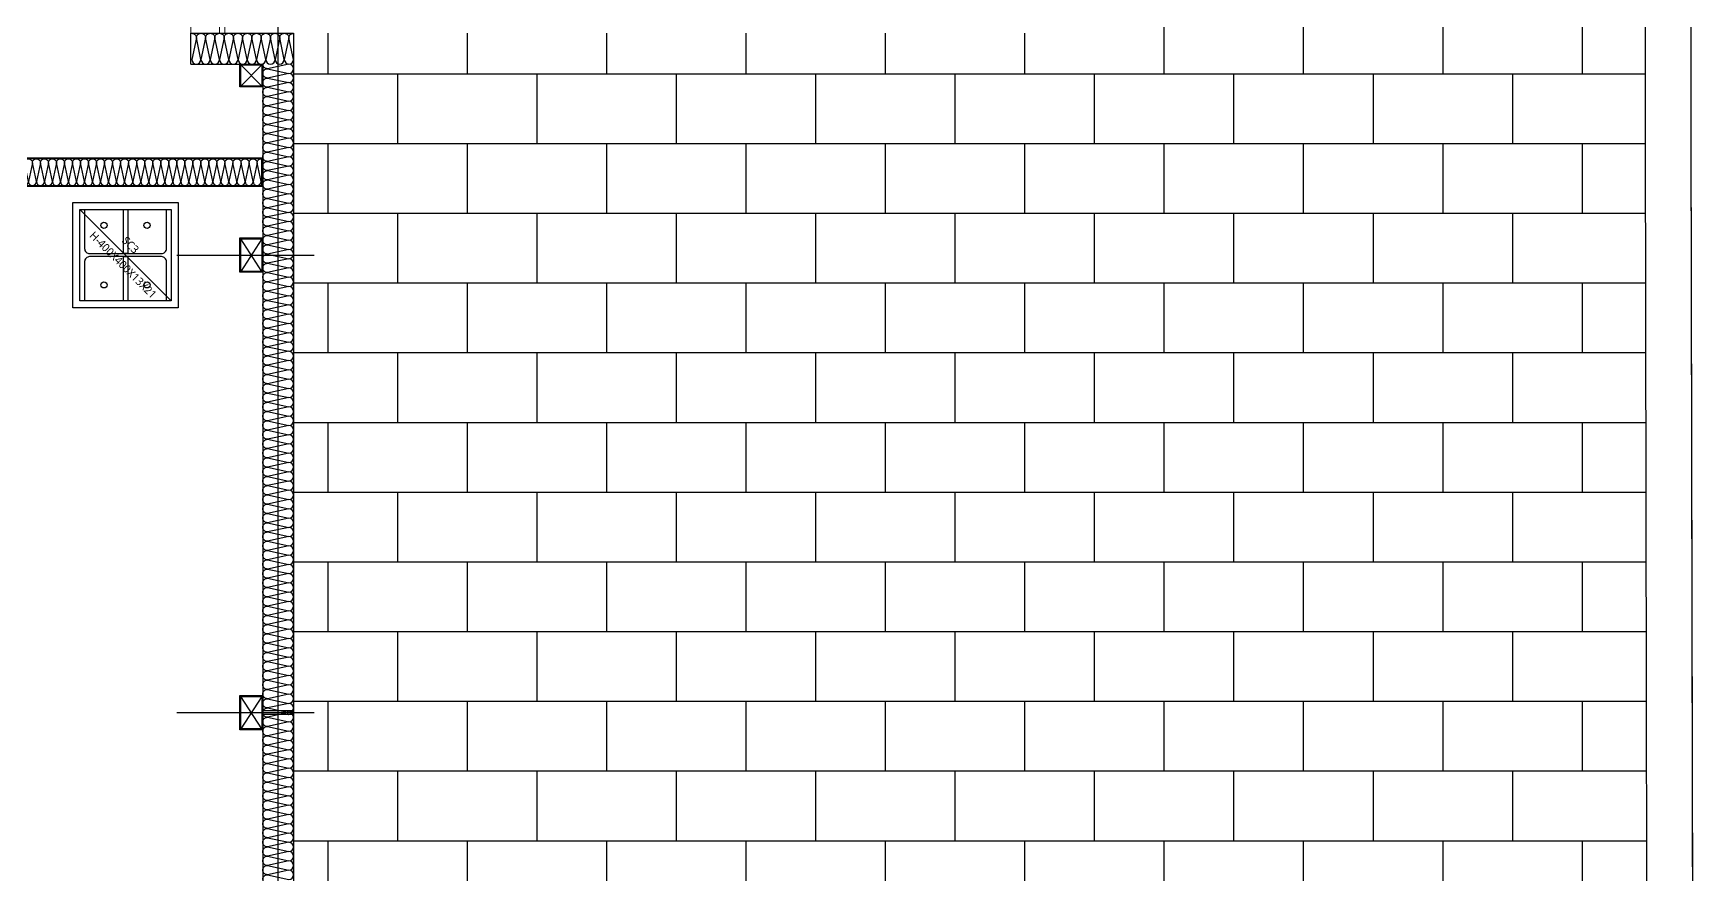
# Model space of a CAD drawing. Header units: millimetres. Extents: x 9 to 147, y 4 to 115.
# Drawn here: x 112.1 to 119.36, y 53.19 to 56.87 of the extents above; entities that cross this region are included whole.
import ezdxf
from ezdxf.enums import TextEntityAlignment as Align
from ezdxf.xclip import XClip

# ---------------------------------------------------------------- set-up
doc = ezdxf.new("R2010")
doc.units = ezdxf.units.MM
doc.header["$LTSCALE"] = 200
doc.linetypes.add('XR-PLAN$0$AUDIT_I_190801151318-2', pattern=[0])
doc.layers.get('DEFPOINTS').update_dxf_attribs({"color": 137})
doc.layers.add('AREA', color=30, linetype='Continuous', plot=False)
for name, color, linetype in [('XR-PLAN$0$09GIRDER', 252, 'Continuous'), ('XR-PLAN$0$6land', 252, 'XR-PLAN$0$AUDIT_I_190801151318-2'), ('XR-PLAN$0$AA-WAXM-FRAM', 252, 'Continuous'), ('XR-PLAN$0$ELE-4', 252, 'Continuous'), ('XR-PLAN$0$ELE-6', 252, 'Continuous'), ('XR-PLAN$0$HAT', 252, 'Continuous'), ('XR-PLAN$0$HAT-BRICK', 252, 'Continuous'), ('XR-PLAN$0$HAT-INS', 252, 'Continuous'), ('XR-PLAN$0$Panel', 252, 'Continuous'), ('XR-PLAN$0$STEEL BASE', 252, 'Continuous'), ('XR-PLAN$0$메탈판넬-2', 252, 'Continuous'), ('XR-PLAN$0$방화', 252, 'Continuous'), ('XR-현황측량도$0$경계석(33)', 252, 'Continuous')]:
    doc.layers.add(name, color=color, linetype=linetype)
doc.layers.add('XR-PLAN$0$WIN', color=252, linetype='Continuous', lineweight=0)
doc.styles.add('XR-PLAN$0$스타일1', font='MALGUN_0.TTF')

# ---------------------------------------------------------------- blocks, each defined once
blk = doc.blocks.new('XR-현황측량도')
at = {"layer": 'XR-현황측량도$0$경계석(33)'}
blk.add_lwpolyline([(143027.2, 74043.6), (151689.9, 74037.3), (154882.8, 74051.1), (162788.9, 74142.4), (171654.6, 74151.5), (178947.9, 74224.2), (185441.1, 74257.7), (186411.9, 74404.5), (193068.5, 76971.8, 0.271364), (196517.3, 81929.2), (196869.6, 86053.4), (196858.7, 91789.3), (196871.2, 109951.5), (196867, 116558.1), (196605.1, 121600.6), (196792.5, 126063.1), (196775.4, 130633.2), (196750.4, 139290.1), (196674.2, 147914.3), (194521.9, 154575.8)], format="xyb", dxfattribs=at)
blk = doc.blocks.new('*U93')
at = {"layer": 'XR-PLAN$0$HAT-INS'}
for points in [[(-9174.1, 0, -0.414214), (-9189.1, 15), (-9174.1, 85, 1), (-9204.1, 85), (-9189.1, 15, -0.414214), (-9204.1, 0, 0.414214)], [(-9144.1, 0, -0.414214), (-9159.1, 15), (-9144.1, 85, 1), (-9174.1, 85), (-9159.1, 15, -0.414214), (-9174.1, 0, 0.414214)], [(-9114.1, 0, -0.414214), (-9129.1, 15), (-9114.1, 85, 1), (-9144.1, 85), (-9129.1, 15, -0.414214), (-9144.1, 0, 0.414214)], [(-9084.1, 0, -0.414214), (-9099.1, 15), (-9084.1, 85, 1), (-9114.1, 85), (-9099.1, 15, -0.414214), (-9114.1, 0, 0.414214)], [(-9054.1, 0, -0.414214), (-9069.1, 15), (-9054.1, 85, 1), (-9084.1, 85), (-9069.1, 15, -0.414214), (-9084.1, 0, 0.414214)], [(-9024.1, 0, -0.414214), (-9039.1, 15), (-9024.1, 85, 1), (-9054.1, 85), (-9039.1, 15, -0.414214), (-9054.1, 0, 0.414214)], [(-8994.1, 0, -0.414214), (-9009.1, 15), (-8994.1, 85, 1), (-9024.1, 85), (-9009.1, 15, -0.414214), (-9024.1, 0, 0.414214)], [(-8964.1, 0, -0.414214), (-8979.1, 15), (-8964.1, 85, 1), (-8994.1, 85), (-8979.1, 15, -0.414214), (-8994.1, 0, 0.414214)], [(-8934.1, 0, -0.414214), (-8949.1, 15), (-8934.1, 85, 1), (-8964.1, 85), (-8949.1, 15, -0.414214), (-8964.1, 0, 0.414214)], [(-8904.1, 0, -0.414214), (-8919.1, 15), (-8904.1, 85, 1), (-8934.1, 85), (-8919.1, 15, -0.414214), (-8934.1, 0, 0.414214)], [(-8874.1, 0, -0.414214), (-8889.1, 15), (-8874.1, 85, 1), (-8904.1, 85), (-8889.1, 15, -0.414214), (-8904.1, 0, 0.414214)], [(-8844.1, 0, -0.414214), (-8859.1, 15), (-8844.1, 85, 1), (-8874.1, 85), (-8859.1, 15, -0.414214), (-8874.1, 0, 0.414214)], [(-8814.1, 0, -0.414214), (-8829.1, 15), (-8814.1, 85, 1), (-8844.1, 85), (-8829.1, 15, -0.414214), (-8844.1, 0, 0.414214)], [(-8784.1, 0, -0.414214), (-8799.1, 15), (-8784.1, 85, 1), (-8814.1, 85), (-8799.1, 15, -0.414214), (-8814.1, 0, 0.414214)], [(-8754.1, 0, -0.414214), (-8769.1, 15), (-8754.1, 85, 1), (-8784.1, 85), (-8769.1, 15, -0.414214), (-8784.1, 0, 0.414214)], [(-8724.1, 0, -0.414214), (-8739.1, 15), (-8724.1, 85, 1), (-8754.1, 85), (-8739.1, 15, -0.414214), (-8754.1, 0, 0.414214)], [(-8694.1, 0, -0.414214), (-8709.1, 15), (-8694.1, 85, 1), (-8724.1, 85), (-8709.1, 15, -0.414214), (-8724.1, 0, 0.414214)], [(-8664.1, 0, -0.414214), (-8679.1, 15), (-8664.1, 85, 1), (-8694.1, 85), (-8679.1, 15, -0.414214), (-8694.1, 0, 0.414214)], [(-8634.1, 0, -0.414214), (-8649.1, 15), (-8634.1, 85, 1), (-8664.1, 85), (-8649.1, 15, -0.414214), (-8664.1, 0, 0.414214)], [(-8604.1, 0, -0.414214), (-8619.1, 15), (-8604.1, 85, 1), (-8634.1, 85), (-8619.1, 15, -0.414214), (-8634.1, 0, 0.414214)], [(-8574.1, 0, -0.414214), (-8589.1, 15), (-8574.1, 85, 1), (-8604.1, 85), (-8589.1, 15, -0.414214), (-8604.1, 0, 0.414214)], [(-8544.1, 0, -0.414214), (-8559.1, 15), (-8544.1, 85, 1), (-8574.1, 85), (-8559.1, 15, -0.414214), (-8574.1, 0, 0.414214)], [(-8514.1, 0, -0.414214), (-8529.1, 15), (-8514.1, 85, 1), (-8544.1, 85), (-8529.1, 15, -0.414214), (-8544.1, 0, 0.414214)], [(-8484.1, 0, -0.414214), (-8499.1, 15), (-8484.1, 85, 1), (-8514.1, 85), (-8499.1, 15, -0.414214), (-8514.1, 0, 0.414214)], [(-8454.1, 0, -0.414214), (-8469.1, 15), (-8454.1, 85, 1), (-8484.1, 85), (-8469.1, 15, -0.414214), (-8484.1, 0, 0.414214)], [(-8424.1, 0, -0.414214), (-8439.1, 15), (-8424.1, 85, 1), (-8454.1, 85), (-8439.1, 15, -0.414214), (-8454.1, 0, 0.414214)], [(-8394.1, 0, -0.414214), (-8409.1, 15), (-8394.1, 85, 1), (-8424.1, 85), (-8409.1, 15, -0.414214), (-8424.1, 0, 0.414214)], [(-8364.1, 0, -0.414214), (-8379.1, 15), (-8364.1, 85, 1), (-8394.1, 85), (-8379.1, 15, -0.414214), (-8394.1, 0, 0.414214)], [(-8334.1, 0, -0.414214), (-8349.1, 15), (-8334.1, 85, 1), (-8364.1, 85), (-8349.1, 15, -0.414214), (-8364.1, 0, 0.414214)], [(-8304.1, 0, -0.414214), (-8319.1, 15), (-8304.1, 85, 1), (-8334.1, 85), (-8319.1, 15, -0.414214), (-8334.1, 0, 0.414214)], [(-8274.1, 0, -0.414214), (-8289.1, 15), (-8274.1, 85, 1), (-8304.1, 85), (-8289.1, 15, -0.414214), (-8304.1, 0, 0.414214)], [(-8244.1, 0, -0.414214), (-8259.1, 15), (-8244.1, 85, 1), (-8274.1, 85), (-8259.1, 15, -0.414214), (-8274.1, 0, 0.414214)], [(-8214.1, 0, -0.414214), (-8229.1, 15), (-8214.1, 85, 1), (-8244.1, 85), (-8229.1, 15, -0.414214), (-8244.1, 0, 0.414214)], [(-8184.1, 0, -0.414214), (-8199.1, 15), (-8184.1, 85, 1), (-8214.1, 85), (-8199.1, 15, -0.414214), (-8214.1, 0, 0.414214)], [(-8154.1, 0, -0.414214), (-8169.1, 15), (-8154.1, 85, 1), (-8184.1, 85), (-8169.1, 15, -0.414214), (-8184.1, 0, 0.414214)], [(-8124.1, 0, -0.414214), (-8139.1, 15), (-8124.1, 85, 1), (-8154.1, 85), (-8139.1, 15, -0.414214), (-8154.1, 0, 0.414214)], [(-8094.1, 0, -0.414214), (-8109.1, 15), (-8094.1, 85, 1), (-8124.1, 85), (-8109.1, 15, -0.414214), (-8124.1, 0, 0.414214)], [(-8064.1, 0, -0.414214), (-8079.1, 15), (-8064.1, 85, 1), (-8094.1, 85), (-8079.1, 15, -0.414214), (-8094.1, 0, 0.414214)], [(-8034.1, 0, -0.414214), (-8049.1, 15), (-8034.1, 85, 1), (-8064.1, 85), (-8049.1, 15, -0.414214), (-8064.1, 0, 0.414214)], [(-8004.1, 0, -0.414214), (-8019.1, 15), (-8004.1, 85, 1), (-8034.1, 85), (-8019.1, 15, -0.414214), (-8034.1, 0, 0.414214)], [(-7974.1, 0, -0.414214), (-7989.1, 15), (-7974.1, 85, 1), (-8004.1, 85), (-7989.1, 15, -0.414214), (-8004.1, 0, 0.414214)], [(-7944.1, 0, -0.414214), (-7959.1, 15), (-7944.1, 85, 1), (-7974.1, 85), (-7959.1, 15, -0.414214), (-7974.1, 0, 0.414214)], [(-7914.1, 0, -0.414214), (-7929.1, 15), (-7914.1, 85, 1), (-7944.1, 85), (-7929.1, 15, -0.414214), (-7944.1, 0, 0.414214)], [(-7884.1, 0, -0.414214), (-7899.1, 15), (-7884.1, 85, 1), (-7914.1, 85), (-7899.1, 15, -0.414214), (-7914.1, 0, 0.414214)], [(-7854.1, 0, -0.414214), (-7869.1, 15), (-7854.1, 85, 1), (-7884.1, 85), (-7869.1, 15, -0.414214), (-7884.1, 0, 0.414214)], [(-7824.1, 0, -0.414214), (-7839.1, 15), (-7824.1, 85, 1), (-7854.1, 85), (-7839.1, 15, -0.414214), (-7854.1, 0, 0.414214)], [(-7794.1, 0, -0.414214), (-7809.1, 15), (-7794.1, 85, 1), (-7824.1, 85), (-7809.1, 15, -0.414214), (-7824.1, 0, 0.414214)], [(-7764.1, 0, -0.414214), (-7779.1, 15), (-7764.1, 85, 1), (-7794.1, 85), (-7779.1, 15, -0.414214), (-7794.1, 0, 0.414214)], [(-7734.1, 0, -0.414214), (-7749.1, 15), (-7734.1, 85, 1), (-7764.1, 85), (-7749.1, 15, -0.414214), (-7764.1, 0, 0.414214)], [(-7704.1, 0, -0.414214), (-7719.1, 15), (-7704.1, 85, 1), (-7734.1, 85), (-7719.1, 15, -0.414214), (-7734.1, 0, 0.414214)], [(-7674.1, 0, -0.414214), (-7689.1, 15), (-7674.1, 85, 1), (-7704.1, 85), (-7689.1, 15, -0.414214), (-7704.1, 0, 0.414214)], [(-7644.1, 0, -0.414214), (-7659.1, 15), (-7644.1, 85, 1), (-7674.1, 85), (-7659.1, 15, -0.414214), (-7674.1, 0, 0.414214)], [(-7614.1, 0, -0.414214), (-7629.1, 15), (-7614.1, 85, 1), (-7644.1, 85), (-7629.1, 15, -0.414214), (-7644.1, 0, 0.414214)], [(-7584.1, 0, -0.414214), (-7599.1, 15), (-7584.1, 85, 1), (-7614.1, 85), (-7599.1, 15, -0.414214), (-7614.1, 0, 0.414214)], [(-7554.1, 0, -0.414214), (-7569.1, 15), (-7554.1, 85, 1), (-7584.1, 85), (-7569.1, 15, -0.414214), (-7584.1, 0, 0.414214)], [(-7524.1, 0, -0.414214), (-7539.1, 15), (-7524.1, 85, 1), (-7554.1, 85), (-7539.1, 15, -0.414214), (-7554.1, 0, 0.414214)], [(-7494.1, 0, -0.414214), (-7509.1, 15), (-7494.1, 85, 1), (-7524.1, 85), (-7509.1, 15, -0.414214), (-7524.1, 0, 0.414214)], [(-7464.1, 0, -0.414214), (-7479.1, 15), (-7464.1, 85, 1), (-7494.1, 85), (-7479.1, 15, -0.414214), (-7494.1, 0, 0.414214)], [(-7434.1, 0, -0.414214), (-7449.1, 15), (-7434.1, 85, 1), (-7464.1, 85), (-7449.1, 15, -0.414214), (-7464.1, 0, 0.414214)], [(-7404.1, 0, -0.414214), (-7419.1, 15), (-7404.1, 85, 1), (-7434.1, 85), (-7419.1, 15, -0.414214), (-7434.1, 0, 0.414214)], [(-7374.1, 0, -0.414214), (-7389.1, 15), (-7374.1, 85, 1), (-7404.1, 85), (-7389.1, 15, -0.414214), (-7404.1, 0, 0.414214)], [(-7344.1, 0, -0.414214), (-7359.1, 15), (-7344.1, 85, 1), (-7374.1, 85), (-7359.1, 15, -0.414214), (-7374.1, 0, 0.414214)], [(-7314.1, 0, -0.414214), (-7329.1, 15), (-7314.1, 85, 1), (-7344.1, 85), (-7329.1, 15, -0.414214), (-7344.1, 0, 0.414214)], [(-7284.1, 0, -0.414214), (-7299.1, 15), (-7284.1, 85, 1), (-7314.1, 85), (-7299.1, 15, -0.414214), (-7314.1, 0, 0.414214)], [(-7254.1, 0, -0.414214), (-7269.1, 15), (-7254.1, 85, 1), (-7284.1, 85), (-7269.1, 15, -0.414214), (-7284.1, 0, 0.414214)], [(-7224.1, 0, -0.414214), (-7239.1, 15), (-7224.1, 85, 1), (-7254.1, 85), (-7239.1, 15, -0.414214), (-7254.1, 0, 0.414214)], [(-7194.1, 0, -0.414214), (-7209.1, 15), (-7194.1, 85, 1), (-7224.1, 85), (-7209.1, 15, -0.414214), (-7224.1, 0, 0.414214)], [(-7164.1, 0, -0.414214), (-7179.1, 15), (-7164.1, 85, 1), (-7194.1, 85), (-7179.1, 15, -0.414214), (-7194.1, 0, 0.414214)], [(-7134.1, 0, -0.414214), (-7149.1, 15), (-7134.1, 85, 1), (-7164.1, 85), (-7149.1, 15, -0.414214), (-7164.1, 0, 0.414214)], [(-7104.1, 0, -0.414214), (-7119.1, 15), (-7104.1, 85, 1), (-7134.1, 85), (-7119.1, 15, -0.414214), (-7134.1, 0, 0.414214)], [(-7074.1, 0, -0.414214), (-7089.1, 15), (-7074.1, 85, 1), (-7104.1, 85), (-7089.1, 15, -0.414214), (-7104.1, 0, 0.414214)], [(-7044.1, 0, -0.414214), (-7059.1, 15), (-7044.1, 85, 1), (-7074.1, 85), (-7059.1, 15, -0.414214), (-7074.1, 0, 0.414214)], [(-7014.1, 0, -0.414214), (-7029.1, 15), (-7014.1, 85, 1), (-7044.1, 85), (-7029.1, 15, -0.414214), (-7044.1, 0, 0.414214)], [(-6984.1, 0, -0.414214), (-6999.1, 15), (-6984.1, 85, 1), (-7014.1, 85), (-6999.1, 15, -0.414214), (-7014.1, 0, 0.414214)], [(-6954.1, 0, -0.414214), (-6969.1, 15), (-6954.1, 85, 1), (-6984.1, 85), (-6969.1, 15, -0.414214), (-6984.1, 0, 0.414214)], [(-6924.1, 0, -0.414214), (-6939.1, 15), (-6924.1, 85, 1), (-6954.1, 85), (-6939.1, 15, -0.414214), (-6954.1, 0, 0.414214)], [(-6894.1, 0, -0.414214), (-6909.1, 15), (-6894.1, 85, 1), (-6924.1, 85), (-6909.1, 15, -0.414214), (-6924.1, 0, 0.414214)], [(-6864.1, 0, -0.414214), (-6879.1, 15), (-6864.1, 85, 1), (-6894.1, 85), (-6879.1, 15, -0.414214), (-6894.1, 0, 0.414214)], [(-6834.1, 0, -0.414214), (-6849.1, 15), (-6834.1, 85, 1), (-6864.1, 85), (-6849.1, 15, -0.414214), (-6864.1, 0, 0.414214)], [(-6804.1, 0, -0.414214), (-6819.1, 15), (-6804.1, 85, 1), (-6834.1, 85), (-6819.1, 15, -0.414214), (-6834.1, 0, 0.414214)], [(-6774.1, 0, -0.414214), (-6789.1, 15), (-6774.1, 85, 1), (-6804.1, 85), (-6789.1, 15, -0.414214), (-6804.1, 0, 0.414214)], [(-6744.1, 0, -0.414214), (-6759.1, 15), (-6744.1, 85, 1), (-6774.1, 85), (-6759.1, 15, -0.414214), (-6774.1, 0, 0.414214)], [(-6714.1, 0, -0.414214), (-6729.1, 15), (-6714.1, 85, 1), (-6744.1, 85), (-6729.1, 15, -0.414214), (-6744.1, 0, 0.414214)], [(-6684.1, 0, -0.414214), (-6699.1, 15), (-6684.1, 85, 1), (-6714.1, 85), (-6699.1, 15, -0.414214), (-6714.1, 0, 0.414214)], [(-6654.1, 0, -0.414214), (-6669.1, 15), (-6654.1, 85, 1), (-6684.1, 85), (-6669.1, 15, -0.414214), (-6684.1, 0, 0.414214)], [(-6624.1, 0, -0.414214), (-6639.1, 15), (-6624.1, 85, 1), (-6654.1, 85), (-6639.1, 15, -0.414214), (-6654.1, 0, 0.414214)], [(-6594.1, 0, -0.414214), (-6609.1, 15), (-6594.1, 85, 1), (-6624.1, 85), (-6609.1, 15, -0.414214), (-6624.1, 0, 0.414214)], [(-6564.1, 0, -0.414214), (-6579.1, 15), (-6564.1, 85, 1), (-6594.1, 85), (-6579.1, 15, -0.414214), (-6594.1, 0, 0.414214)]]:
    blk.add_lwpolyline(points, format="xyb", dxfattribs=at)
blk = doc.blocks.new('*U80')
at = {"layer": 'XR-PLAN$0$HAT-INS'}
for points in [[(-39270.4, 0, -0.414214), (-39285.4, 15), (-39270.4, 85, 1), (-39300.4, 85), (-39285.4, 15, -0.414214), (-39300.4, 0, 0.414214)], [(-39240.4, 0, -0.414214), (-39255.4, 15), (-39240.4, 85, 1), (-39270.4, 85), (-39255.4, 15, -0.414214), (-39270.4, 0, 0.414214)], [(-39210.4, 0, -0.414214), (-39225.4, 15), (-39210.4, 85, 1), (-39240.4, 85), (-39225.4, 15, -0.414214), (-39240.4, 0, 0.414214)], [(-39180.4, 0, -0.414214), (-39195.4, 15), (-39180.4, 85, 1), (-39210.4, 85), (-39195.4, 15, -0.414214), (-39210.4, 0, 0.414214)], [(-39150.4, 0, -0.414214), (-39165.4, 15), (-39150.4, 85, 1), (-39180.4, 85), (-39165.4, 15, -0.414214), (-39180.4, 0, 0.414214)], [(-39120.4, 0, -0.414214), (-39135.4, 15), (-39120.4, 85, 1), (-39150.4, 85), (-39135.4, 15, -0.414214), (-39150.4, 0, 0.414214)], [(-39090.4, 0, -0.414214), (-39105.4, 15), (-39090.4, 85, 1), (-39120.4, 85), (-39105.4, 15, -0.414214), (-39120.4, 0, 0.414214)], [(-39060.4, 0, -0.414214), (-39075.4, 15), (-39060.4, 85, 1), (-39090.4, 85), (-39075.4, 15, -0.414214), (-39090.4, 0, 0.414214)], [(-39030.4, 0, -0.414214), (-39045.4, 15), (-39030.4, 85, 1), (-39060.4, 85), (-39045.4, 15, -0.414214), (-39060.4, 0, 0.414214)], [(-39000.4, 0, -0.414214), (-39015.4, 15), (-39000.4, 85, 1), (-39030.4, 85), (-39015.4, 15, -0.414214), (-39030.4, 0, 0.414214)], [(-38970.4, 0, -0.414214), (-38985.4, 15), (-38970.4, 85, 1), (-39000.4, 85), (-38985.4, 15, -0.414214), (-39000.4, 0, 0.414214)]]:
    blk.add_lwpolyline(points, format="xyb", dxfattribs=at)
blk = doc.blocks.new('*U111')
at = {"layer": 'XR-PLAN$0$HAT-INS'}
for points in [[(-6334.4, 0, -0.414214), (-6349.4, 15), (-6334.4, 85, 1), (-6364.4, 85), (-6349.4, 15, -0.414214), (-6364.4, 0, 0.414214)], [(-6304.4, 0, -0.414214), (-6319.4, 15), (-6304.4, 85, 1), (-6334.4, 85), (-6319.4, 15, -0.414214), (-6334.4, 0, 0.414214)], [(-6274.4, 0, -0.414214), (-6289.4, 15), (-6274.4, 85, 1), (-6304.4, 85), (-6289.4, 15, -0.414214), (-6304.4, 0, 0.414214)], [(-6244.4, 0, -0.414214), (-6259.4, 15), (-6244.4, 85, 1), (-6274.4, 85), (-6259.4, 15, -0.414214), (-6274.4, 0, 0.414214)], [(-6214.4, 0, -0.414214), (-6229.4, 15), (-6214.4, 85, 1), (-6244.4, 85), (-6229.4, 15, -0.414214), (-6244.4, 0, 0.414214)], [(-6184.4, 0, -0.414214), (-6199.4, 15), (-6184.4, 85, 1), (-6214.4, 85), (-6199.4, 15, -0.414214), (-6214.4, 0, 0.414214)], [(-6154.4, 0, -0.414214), (-6169.4, 15), (-6154.4, 85, 1), (-6184.4, 85), (-6169.4, 15, -0.414214), (-6184.4, 0, 0.414214)], [(-6124.4, 0, -0.414214), (-6139.4, 15), (-6124.4, 85, 1), (-6154.4, 85), (-6139.4, 15, -0.414214), (-6154.4, 0, 0.414214)], [(-6094.4, 0, -0.414214), (-6109.4, 15), (-6094.4, 85, 1), (-6124.4, 85), (-6109.4, 15, -0.414214), (-6124.4, 0, 0.414214)], [(-6064.4, 0, -0.414214), (-6079.4, 15), (-6064.4, 85, 1), (-6094.4, 85), (-6079.4, 15, -0.414214), (-6094.4, 0, 0.414214)], [(-6034.4, 0, -0.414214), (-6049.4, 15), (-6034.4, 85, 1), (-6064.4, 85), (-6049.4, 15, -0.414214), (-6064.4, 0, 0.414214)], [(-6004.4, 0, -0.414214), (-6019.4, 15), (-6004.4, 85, 1), (-6034.4, 85), (-6019.4, 15, -0.414214), (-6034.4, 0, 0.414214)], [(-5974.4, 0, -0.414214), (-5989.4, 15), (-5974.4, 85, 1), (-6004.4, 85), (-5989.4, 15, -0.414214), (-6004.4, 0, 0.414214)], [(-5944.4, 0, -0.414214), (-5959.4, 15), (-5944.4, 85, 1), (-5974.4, 85), (-5959.4, 15, -0.414214), (-5974.4, 0, 0.414214)], [(-5914.4, 0, -0.414214), (-5929.4, 15), (-5914.4, 85, 1), (-5944.4, 85), (-5929.4, 15, -0.414214), (-5944.4, 0, 0.414214)], [(-5884.4, 0, -0.414214), (-5899.4, 15), (-5884.4, 85, 1), (-5914.4, 85), (-5899.4, 15, -0.414214), (-5914.4, 0, 0.414214)], [(-5854.4, 0, -0.414214), (-5869.4, 15), (-5854.4, 85, 1), (-5884.4, 85), (-5869.4, 15, -0.414214), (-5884.4, 0, 0.414214)], [(-5824.4, 0, -0.414214), (-5839.4, 15), (-5824.4, 85, 1), (-5854.4, 85), (-5839.4, 15, -0.414214), (-5854.4, 0, 0.414214)], [(-5794.4, 0, -0.414214), (-5809.4, 15), (-5794.4, 85, 1), (-5824.4, 85), (-5809.4, 15, -0.414214), (-5824.4, 0, 0.414214)], [(-5764.4, 0, -0.414214), (-5779.4, 15), (-5764.4, 85, 1), (-5794.4, 85), (-5779.4, 15, -0.414214), (-5794.4, 0, 0.414214)], [(-5734.4, 0, -0.414214), (-5749.4, 15), (-5734.4, 85, 1), (-5764.4, 85), (-5749.4, 15, -0.414214), (-5764.4, 0, 0.414214)], [(-5704.4, 0, -0.414214), (-5719.4, 15), (-5704.4, 85, 1), (-5734.4, 85), (-5719.4, 15, -0.414214), (-5734.4, 0, 0.414214)], [(-5674.4, 0, -0.414214), (-5689.4, 15), (-5674.4, 85, 1), (-5704.4, 85), (-5689.4, 15, -0.414214), (-5704.4, 0, 0.414214)], [(-5644.4, 0, -0.414214), (-5659.4, 15), (-5644.4, 85, 1), (-5674.4, 85), (-5659.4, 15, -0.414214), (-5674.4, 0, 0.414214)], [(-5614.4, 0, -0.414214), (-5629.4, 15), (-5614.4, 85, 1), (-5644.4, 85), (-5629.4, 15, -0.414214), (-5644.4, 0, 0.414214)], [(-5584.4, 0, -0.414214), (-5599.4, 15), (-5584.4, 85, 1), (-5614.4, 85), (-5599.4, 15, -0.414214), (-5614.4, 0, 0.414214)], [(-5554.4, 0, -0.414214), (-5569.4, 15), (-5554.4, 85, 1), (-5584.4, 85), (-5569.4, 15, -0.414214), (-5584.4, 0, 0.414214)], [(-5524.4, 0, -0.414214), (-5539.4, 15), (-5524.4, 85, 1), (-5554.4, 85), (-5539.4, 15, -0.414214), (-5554.4, 0, 0.414214)], [(-5494.4, 0, -0.414214), (-5509.4, 15), (-5494.4, 85, 1), (-5524.4, 85), (-5509.4, 15, -0.414214), (-5524.4, 0, 0.414214)], [(-5464.4, 0, -0.414214), (-5479.4, 15), (-5464.4, 85, 1), (-5494.4, 85), (-5479.4, 15, -0.414214), (-5494.4, 0, 0.414214)], [(-5434.4, 0, -0.414214), (-5449.4, 15), (-5434.4, 85, 1), (-5464.4, 85), (-5449.4, 15, -0.414214), (-5464.4, 0, 0.414214)], [(-5404.4, 0, -0.414214), (-5419.4, 15), (-5404.4, 85, 1), (-5434.4, 85), (-5419.4, 15, -0.414214), (-5434.4, 0, 0.414214)], [(-5374.4, 0, -0.414214), (-5389.4, 15), (-5374.4, 85, 1), (-5404.4, 85), (-5389.4, 15, -0.414214), (-5404.4, 0, 0.414214)], [(-5344.4, 0, -0.414214), (-5359.4, 15), (-5344.4, 85, 1), (-5374.4, 85), (-5359.4, 15, -0.414214), (-5374.4, 0, 0.414214)], [(-5314.4, 0, -0.414214), (-5329.4, 15), (-5314.4, 85, 1), (-5344.4, 85), (-5329.4, 15, -0.414214), (-5344.4, 0, 0.414214)], [(-5284.4, 0, -0.414214), (-5299.4, 15), (-5284.4, 85, 1), (-5314.4, 85), (-5299.4, 15, -0.414214), (-5314.4, 0, 0.414214)], [(-5254.4, 0, -0.414214), (-5269.4, 15), (-5254.4, 85, 1), (-5284.4, 85), (-5269.4, 15, -0.414214), (-5284.4, 0, 0.414214)], [(-5224.4, 0, -0.414214), (-5239.4, 15), (-5224.4, 85, 1), (-5254.4, 85), (-5239.4, 15, -0.414214), (-5254.4, 0, 0.414214)], [(-5194.4, 0, -0.414214), (-5209.4, 15), (-5194.4, 85, 1), (-5224.4, 85), (-5209.4, 15, -0.414214), (-5224.4, 0, 0.414214)], [(-5164.4, 0, -0.414214), (-5179.4, 15), (-5164.4, 85, 1), (-5194.4, 85), (-5179.4, 15, -0.414214), (-5194.4, 0, 0.414214)], [(-5134.4, 0, -0.414214), (-5149.4, 15), (-5134.4, 85, 1), (-5164.4, 85), (-5149.4, 15, -0.414214), (-5164.4, 0, 0.414214)], [(-5104.4, 0, -0.414214), (-5119.4, 15), (-5104.4, 85, 1), (-5134.4, 85), (-5119.4, 15, -0.414214), (-5134.4, 0, 0.414214)], [(-5074.4, 0, -0.414214), (-5089.4, 15), (-5074.4, 85, 1), (-5104.4, 85), (-5089.4, 15, -0.414214), (-5104.4, 0, 0.414214)], [(-5044.4, 0, -0.414214), (-5059.4, 15), (-5044.4, 85, 1), (-5074.4, 85), (-5059.4, 15, -0.414214), (-5074.4, 0, 0.414214)], [(-5014.4, 0, -0.414214), (-5029.4, 15), (-5014.4, 85, 1), (-5044.4, 85), (-5029.4, 15, -0.414214), (-5044.4, 0, 0.414214)], [(-4984.4, 0, -0.414214), (-4999.4, 15), (-4984.4, 85, 1), (-5014.4, 85), (-4999.4, 15, -0.414214), (-5014.4, 0, 0.414214)], [(-4954.4, 0, -0.414214), (-4969.4, 15), (-4954.4, 85, 1), (-4984.4, 85), (-4969.4, 15, -0.414214), (-4984.4, 0, 0.414214)], [(-4924.4, 0, -0.414214), (-4939.4, 15), (-4924.4, 85, 1), (-4954.4, 85), (-4939.4, 15, -0.414214), (-4954.4, 0, 0.414214)], [(-4894.4, 0, -0.414214), (-4909.4, 15), (-4894.4, 85, 1), (-4924.4, 85), (-4909.4, 15, -0.414214), (-4924.4, 0, 0.414214)], [(-4864.4, 0, -0.414214), (-4879.4, 15), (-4864.4, 85, 1), (-4894.4, 85), (-4879.4, 15, -0.414214), (-4894.4, 0, 0.414214)], [(-4834.4, 0, -0.414214), (-4849.4, 15), (-4834.4, 85, 1), (-4864.4, 85), (-4849.4, 15, -0.414214), (-4864.4, 0, 0.414214)], [(-4804.4, 0, -0.414214), (-4819.4, 15), (-4804.4, 85, 1), (-4834.4, 85), (-4819.4, 15, -0.414214), (-4834.4, 0, 0.414214)], [(-4774.4, 0, -0.414214), (-4789.4, 15), (-4774.4, 85, 1), (-4804.4, 85), (-4789.4, 15, -0.414214), (-4804.4, 0, 0.414214)], [(-4744.4, 0, -0.414214), (-4759.4, 15), (-4744.4, 85, 1), (-4774.4, 85), (-4759.4, 15, -0.414214), (-4774.4, 0, 0.414214)], [(-4714.4, 0, -0.414214), (-4729.4, 15), (-4714.4, 85, 1), (-4744.4, 85), (-4729.4, 15, -0.414214), (-4744.4, 0, 0.414214)], [(-4684.4, 0, -0.414214), (-4699.4, 15), (-4684.4, 85, 1), (-4714.4, 85), (-4699.4, 15, -0.414214), (-4714.4, 0, 0.414214)], [(-4654.4, 0, -0.414214), (-4669.4, 15), (-4654.4, 85, 1), (-4684.4, 85), (-4669.4, 15, -0.414214), (-4684.4, 0, 0.414214)], [(-4624.4, 0, -0.414214), (-4639.4, 15), (-4624.4, 85, 1), (-4654.4, 85), (-4639.4, 15, -0.414214), (-4654.4, 0, 0.414214)], [(-4594.4, 0, -0.414214), (-4609.4, 15), (-4594.4, 85, 1), (-4624.4, 85), (-4609.4, 15, -0.414214), (-4624.4, 0, 0.414214)], [(-4564.4, 0, -0.414214), (-4579.4, 15), (-4564.4, 85, 1), (-4594.4, 85), (-4579.4, 15, -0.414214), (-4594.4, 0, 0.414214)], [(-4534.4, 0, -0.414214), (-4549.4, 15), (-4534.4, 85, 1), (-4564.4, 85), (-4549.4, 15, -0.414214), (-4564.4, 0, 0.414214)], [(-4504.4, 0, -0.414214), (-4519.4, 15), (-4504.4, 85, 1), (-4534.4, 85), (-4519.4, 15, -0.414214), (-4534.4, 0, 0.414214)], [(-4474.4, 0, -0.414214), (-4489.4, 15), (-4474.4, 85, 1), (-4504.4, 85), (-4489.4, 15, -0.414214), (-4504.4, 0, 0.414214)], [(-4444.4, 0, -0.414214), (-4459.4, 15), (-4444.4, 85, 1), (-4474.4, 85), (-4459.4, 15, -0.414214), (-4474.4, 0, 0.414214)], [(-4414.4, 0, -0.414214), (-4429.4, 15), (-4414.4, 85, 1), (-4444.4, 85), (-4429.4, 15, -0.414214), (-4444.4, 0, 0.414214)], [(-4384.4, 0, -0.414214), (-4399.4, 15), (-4384.4, 85, 1), (-4414.4, 85), (-4399.4, 15, -0.414214), (-4414.4, 0, 0.414214)], [(-4354.4, 0, -0.414214), (-4369.4, 15), (-4354.4, 85, 1), (-4384.4, 85), (-4369.4, 15, -0.414214), (-4384.4, 0, 0.414214)], [(-4324.4, 0, -0.414214), (-4339.4, 15), (-4324.4, 85, 1), (-4354.4, 85), (-4339.4, 15, -0.414214), (-4354.4, 0, 0.414214)], [(-4294.4, 0, -0.414214), (-4309.4, 15), (-4294.4, 85, 1), (-4324.4, 85), (-4309.4, 15, -0.414214), (-4324.4, 0, 0.414214)], [(-4264.4, 0, -0.414214), (-4279.4, 15), (-4264.4, 85, 1), (-4294.4, 85), (-4279.4, 15, -0.414214), (-4294.4, 0, 0.414214)], [(-4234.4, 0, -0.414214), (-4249.4, 15), (-4234.4, 85, 1), (-4264.4, 85), (-4249.4, 15, -0.414214), (-4264.4, 0, 0.414214)], [(-4204.4, 0, -0.414214), (-4219.4, 15), (-4204.4, 85, 1), (-4234.4, 85), (-4219.4, 15, -0.414214), (-4234.4, 0, 0.414214)], [(-4174.4, 0, -0.414214), (-4189.4, 15), (-4174.4, 85, 1), (-4204.4, 85), (-4189.4, 15, -0.414214), (-4204.4, 0, 0.414214)], [(-4144.4, 0, -0.414214), (-4159.4, 15), (-4144.4, 85, 1), (-4174.4, 85), (-4159.4, 15, -0.414214), (-4174.4, 0, 0.414214)], [(-4114.4, 0, -0.414214), (-4129.4, 15), (-4114.4, 85, 1), (-4144.4, 85), (-4129.4, 15, -0.414214), (-4144.4, 0, 0.414214)], [(-4084.4, 0, -0.414214), (-4099.4, 15), (-4084.4, 85, 1), (-4114.4, 85), (-4099.4, 15, -0.414214), (-4114.4, 0, 0.414214)], [(-4054.4, 0, -0.414214), (-4069.4, 15), (-4054.4, 85, 1), (-4084.4, 85), (-4069.4, 15, -0.414214), (-4084.4, 0, 0.414214)], [(-4024.4, 0, -0.414214), (-4039.4, 15), (-4024.4, 85, 1), (-4054.4, 85), (-4039.4, 15, -0.414214), (-4054.4, 0, 0.414214)], [(-3994.4, 0, -0.414214), (-4009.4, 15), (-3994.4, 85, 1), (-4024.4, 85), (-4009.4, 15, -0.414214), (-4024.4, 0, 0.414214)], [(-3964.4, 0, -0.414214), (-3979.4, 15), (-3964.4, 85, 1), (-3994.4, 85), (-3979.4, 15, -0.414214), (-3994.4, 0, 0.414214)], [(-3934.4, 0, -0.414214), (-3949.4, 15), (-3934.4, 85, 1), (-3964.4, 85), (-3949.4, 15, -0.414214), (-3964.4, 0, 0.414214)], [(-3904.4, 0, -0.414214), (-3919.4, 15), (-3904.4, 85, 1), (-3934.4, 85), (-3919.4, 15, -0.414214), (-3934.4, 0, 0.414214)], [(-3874.4, 0, -0.414214), (-3889.4, 15), (-3874.4, 85, 1), (-3904.4, 85), (-3889.4, 15, -0.414214), (-3904.4, 0, 0.414214)], [(-3844.4, 0, -0.414214), (-3859.4, 15), (-3844.4, 85, 1), (-3874.4, 85), (-3859.4, 15, -0.414214), (-3874.4, 0, 0.414214)], [(-3814.4, 0, -0.414214), (-3829.4, 15), (-3814.4, 85, 1), (-3844.4, 85), (-3829.4, 15, -0.414214), (-3844.4, 0, 0.414214)], [(-3784.4, 0, -0.414214), (-3799.4, 15), (-3784.4, 85, 1), (-3814.4, 85), (-3799.4, 15, -0.414214), (-3814.4, 0, 0.414214)], [(-3754.4, 0, -0.414214), (-3769.4, 15), (-3754.4, 85, 1), (-3784.4, 85), (-3769.4, 15, -0.414214), (-3784.4, 0, 0.414214)], [(-3724.4, 0, -0.414214), (-3739.4, 15), (-3724.4, 85, 1), (-3754.4, 85), (-3739.4, 15, -0.414214), (-3754.4, 0, 0.414214)]]:
    blk.add_lwpolyline(points, format="xyb", dxfattribs=at)
blk = doc.blocks.new('XR-PLAN$0$SQ-PIPE-100X100X4.5T')
at = {"layer": 'XR-PLAN$0$ELE-6'}
for p, q in [((-88.6, 7.5), (46.4, 7.5)), ((-88.6, -7.5), (46.4, -7.5))]:
    blk.add_line(p, q, dxfattribs=at)
at = {"layer": 'XR-PLAN$0$HAT'}
blk.add_circle((-68.6, 0), 7.5, dxfattribs=at)
blk.add_arc((-101.6, 0), 15.1, 330.13717, 29.86283, dxfattribs=at)
at = {"layer": 'XR-PLAN$0$방화'}
blk.add_lwpolyline([(411.4, 0), (-178.6, 0)], dxfattribs=at)
blk = doc.blocks.new('XR-PLAN$0$SQ-PIPE-100X100X4.5TS')
at = {"layer": 'XR-PLAN$0$AA-WAXM-FRAM'}
for p, q in [((-71, 4), (71, 96)), ((71, 4), (-71, 96))]:
    blk.add_line(p, q, dxfattribs=at)
for points in [[(75, 0), (75, 100), (-75, 100), (-75, 0)], [(71, 4), (71, 96), (-71, 96), (-71, 4)]]:
    blk.add_lwpolyline(points, close=True, dxfattribs=at)
at = {"layer": 'XR-PLAN$0$방화'}
blk.add_lwpolyline([(0, 375), (0, -225)], dxfattribs=at)
blk = doc.blocks.new('XR-PLAN$0$SQ-PIPE-100X100X4.5TP')
at = {"layer": 'XR-PLAN$0$AA-WAXM-FRAM'}
for p, q in [((-96, 96), (-4, 4)), ((-4, 96), (-96, 4))]:
    blk.add_line(p, q, dxfattribs=at)
for points in [[(0, 100), (0, 0), (-100, 0), (-100, 100)], [(-4, 96), (-4, 4), (-96, 4), (-96, 96)]]:
    blk.add_lwpolyline(points, close=True, dxfattribs=at)
blk = doc.blocks.new('XR-PLAN$0$X-PIPE-1PL')
blk.add_blockref('XR-PLAN$0$SQ-PIPE-100X100X4.5TP', (71600, -29264.7))
at = {"layer": 'XR-PLAN$0$AA-WAXM-FRAM', "xscale": -1}
blk.add_blockref('XR-PLAN$0$SQ-PIPE-100X100X4.5T', (71646.4, -32000), dxfattribs=at)
at = {"layer": 'XR-PLAN$0$메탈판넬-2', "xscale": -1.000000000000002, "rotation": 90}
for p in [(71600, -30000), (71600, -32000)]:
    blk.add_blockref('XR-PLAN$0$SQ-PIPE-100X100X4.5TS', p, dxfattribs=at)
blk = doc.blocks.new('XR-PLAN$0$HIDDENBAR-EDG')
at = {"layer": 'XR-PLAN$0$WIN'}
for p, q in [((30, 126), (30, 150)), ((30, 150), (60, 150)), ((60, 150), (60, 0)), ((0, 126), (60, 126)), ((0, 0), (0, 126)), ((60, 0), (0, 0))]:
    blk.add_line(p, q, dxfattribs=at)
blk = doc.blocks.new('XR-PLAN$0$1층 창문-1')
at = {"layer": 'XR-PLAN$0$WIN', "linetype": 'Continuous', "rotation": 270}
blk.add_blockref('XR-PLAN$0$HIDDENBAR-EDG', (112785, 56930), dxfattribs=at)
blk = doc.blocks.new('XR-PLAN$0$S-SC3')
at = {"layer": 'DEFPOINTS'}
blk.add_line((-200, -200), (200, 200), dxfattribs=at)
blk.add_lwpolyline([(-200, 200), (200, 200), (200, -200), (-200, -200)], close=True, dxfattribs=at)
at = {"layer": 'XR-PLAN$0$09GIRDER'}
blk.add_lwpolyline([(-200, -200), (-200, -179), (-28.5, -179, 0.414214), (-6.5, -157), (-6.5, 157, 0.414214), (-28.5, 179), (-200, 179), (-200, 200), (200, 200), (200, 179), (28.5, 179, 0.414214), (6.5, 157), (6.5, -157, 0.414214), (28.5, -179), (200, -179), (200, -200)], format="xyb", close=True, dxfattribs=at)
at = {"layer": 'XR-PLAN$0$STEEL BASE'}
for points in [[(-230, 230), (230, 230), (230, -230), (-230, -230)], [(-200, 9.5), (-6.5, 9.5), (-6.5, -9.5), (-200, -9.5)], [(6.5, 9.5), (200, 9.5), (200, -9.5), (6.5, -9.5)]]:
    blk.add_lwpolyline(points, close=True, dxfattribs=at)
for centre in [(-130, 94.2), (130, 94.2), (-130, -94.2), (130, -94.2)]:
    blk.add_circle(centre, 13.5, dxfattribs=at)
at = {"layer": 'DEFPOINTS', "style": 'XR-PLAN$0$스타일1'}
for s, p in [('H-400X400X13X21', (42.7, -10.5)), ('SC3', (-44.5, 22))]:
    blk.add_text(s, height=35, rotation=45, dxfattribs=at).set_placement(p, align=Align.MIDDLE_CENTER)
blk = doc.blocks.new('XR-PLAN$0$x-stu-1Fcol')
at = {"rotation": 270}
blk.add_blockref('XR-PLAN$0$S-SC3', (71000, -30000), dxfattribs=at)

msp = doc.modelspace()

# ---------------------------------------------------------------- hatches: boundary and pattern name
at = {"layer": 'XR-PLAN$0$HAT-BRICK'}
h = msp.add_hatch(dxfattribs=at)
h.set_pattern_fill('AR-B816', color=256, scale=0.0015)
h.paths.add_polyline_path([(116.735, 57.37), (116.735, 56.87), (113.235, 56.87), (113.235, 40.9519), (115.4799, 41.8177, 0.271099), (118.8074, 46.6072), (119.1591, 50.7234), (119.1482, 56.4509), (119.1635, 76.25), (113.235, 76.25), (113.235, 72.465), (116.735, 72.465)])

# ---------------------------------------------------------------- linework, layer by layer
at = {"layer": 'AREA'}
msp.add_lwpolyline([(113.1675, 86.2675), (41.1325, 86.2675), (41.1325, 42.5327), (113.1675, 42.5327)], close=True, dxfattribs=at)
at = {"layer": 'XR-PLAN$0$6land'}
for points in [[(115.558, 41.6335, 0.271364), (119.0068, 46.5909), (119.3591, 50.7151), (119.3482, 56.451), (119.3637, 76.45), (113.235, 76.45)], [(115.4741, 41.815, 0.271398), (118.8074, 46.6072), (119.1591, 50.7234), (119.1482, 56.4509), (119.1635, 76.25)]]:
    msp.add_lwpolyline(points, format="xyb", dxfattribs=at)
at = {"layer": 'XR-PLAN$0$ELE-6'}
for p, q in [((112.785, 56.87), (113.235, 56.87)), ((112.785, 56.735), (112.785, 56.87)), ((113.235, 56.87), (113.235, 42.465)), ((112.785, 56.735), (113.1, 56.735)), ((113.1, 56.735), (113.1, 42.6))]:
    msp.add_line(p, q, dxfattribs=at)
msp.add_lwpolyline([(113.1, 56.325), (113.1, 56.2), (110, 56.2), (110, 56.325), (113.1, 56.325)], dxfattribs=at)
at = {"layer": 'XR-PLAN$0$HAT-BRICK'}
msp.add_lwpolyline([(113.235, 56.87), (113.235, 40.9519), (115.4799, 41.8177, 0.271099), (118.8074, 46.6072), (119.1591, 50.7234), (119.1482, 56.4509), (119.1635, 76.25), (113.235, 76.25), (113.235, 72.465), (116.735, 72.465), (116.735, 57.37)], format="xyb", dxfattribs=at)
at = {"layer": 'XR-PLAN$0$Panel'}
msp.add_lwpolyline([(113.1, 56.2625), (113.096, 56.2625), (113.096, 56.321), (110.004, 56.321), (110.004, 56.204), (113.096, 56.204), (113.096, 56.2625), (113.1, 56.2625)], dxfattribs=at)

# ---------------------------------------------------------------- block references
ref = msp.add_blockref('XR-현황측량도', (-77.5105, -35.3383), dxfattribs=dict(xscale=0.001, yscale=0.001, zscale=0.001))
XClip(ref).set_block_clipping_path([(86810.4680804907, 39538.2997129494), (224210.4680804907, 149938.2997129495)])
at = {"xscale": 0.001, "yscale": 0.001, "zscale": 0.001}
for name in ['XR-PLAN$0$X-PIPE-1PL', 'XR-PLAN$0$x-stu-1Fcol']:
    msp.add_blockref(name, (41.5, 85.9), dxfattribs=at)
at = {"layer": 'XR-PLAN$0$ELE-4', "xscale": 0.001, "yscale": 0.001, "zscale": 0.001}
msp.add_blockref('XR-PLAN$0$1층 창문-1', (0, 0), dxfattribs=at)
at = {"layer": 'XR-PLAN$0$HAT-INS'}
for name, p, xscale, yscale, zscale, rotation in [('*U80', (60.1795, 56.87), 0.00135, 0.00135, 0.00135, 180), ('*U93', (113.1, 44.3095), 0.00135, 0.00135, 0.00135, 270), ('*U111', (105.6465, 56.321), 0.00117, 0.00117, 0.00117, 180)]:
    msp.add_blockref(name, p, dxfattribs=dict(at, xscale=xscale, yscale=yscale, zscale=zscale, rotation=rotation))

doc.saveas('drawing.dxf')
